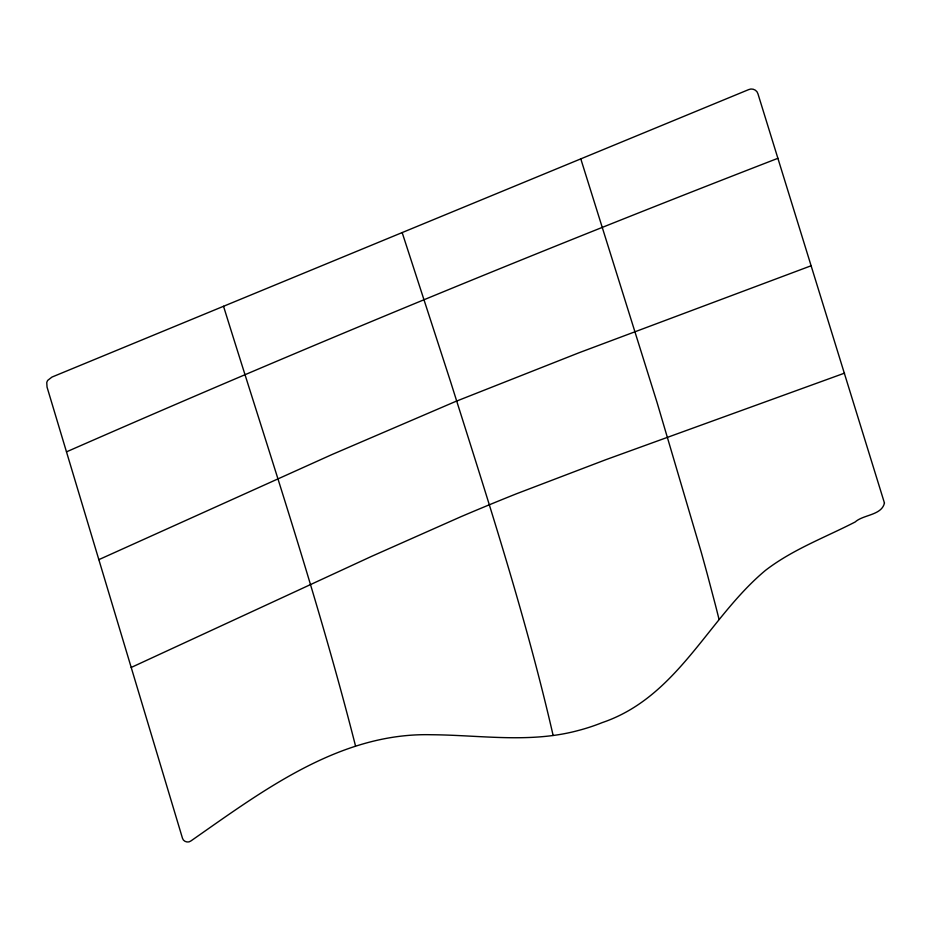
<?xml version="1.0" encoding="UTF-8"?>
<svg xmlns="http://www.w3.org/2000/svg" width="931" height="931" viewBox="0 0 931 931"><rect width="100%" height="100%" fill="white"/><g stroke="black" fill="none" stroke-linecap="round" stroke-linejoin="round"><path stroke-width="1.4" d="M131.213 667.457L371.492 556.401L461.124 516.624A854.134 269.618 -25.6 0 1 516.379 493.814L605.685 459.751L844.545 373.133M98.849 559.647L331.925 454.572L455.678 401.447L579.175 352.698L811.25 265.719M66.485 451.849C301.446 348.753 538.677 250.939 777.944 158.293M402.169 232.575L450.744 382.21C487.576 499.109 525.736 615.88 553.13 735.455M580.793 158.875L657.077 402.553L701.241 552.223A372.772 42.663 75.6 0 1 707.362 574.485L715.52 605.394A213.49 24.427 75.6 0 1 719.058 619.452M223.533 306.276C268.931 452.361 317.82 597.586 355.514 745.929M884.45 503.008C881.669 515.471 863.363 514.494 855.147 522C824.982 537.513 792.618 549.476 765.526 570.331C708.154 618.161 677.873 696.912 602.287 722.584A192.205 179.671 3.3 0 1 577.709 730.649C529.762 743.485 480.012 735.048 431.251 734.734C339.478 732.429 262.321 791.175 190.774 841.03C188.109 843.16 183.337 841.659 182.499 838.319L47.039 387.087L46.759 382.653A8.833 8.263 3.3 0 1 47.749 380.348L51.973 377.067L748.675 89.609C752.155 87.875 757.019 89.946 757.95 93.787L884.45 503.008"/></g></svg>
